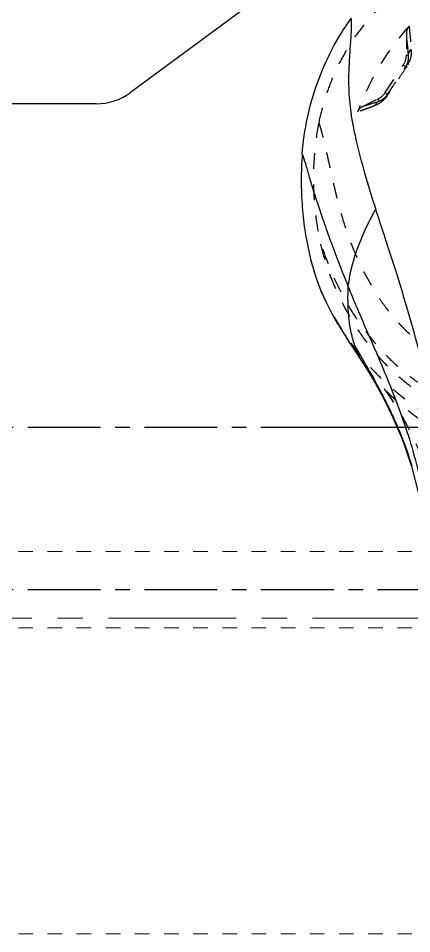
# Model space of a CAD drawing. Header units: millimetres. Extents: x 4 to 4769, y -754 to 1427.
# Drawn here: x 798.4 to 839.5, y 178.9 to 274.7 of the extents above; entities that cross this region are included whole.
import ezdxf

# ---------------------------------------------------------------- set-up
doc = ezdxf.new("R2010")
doc.units = ezdxf.units.MM
doc.header["$LTSCALE"] = 16.335
doc.linetypes.add('CENTER', pattern=[0.6, 0.375, -0.075, 0.075, -0.075])
doc.linetypes.add('HIDDEN', pattern=[0.2, 0.1, -0.1])
doc.layers.get('0').update_dxf_attribs({"linetype": 'CONTINUOUS'})
doc.layers.add('cool', color=153, linetype='HIDDEN', lineweight=9)
doc.layers.add('moldbase', color=7, linetype='CONTINUOUS', lineweight=20)
doc.layers.add('DEFAULT_2', color=8, linetype='HIDDEN')

# ---------------------------------------------------------------- blocks, each defined once
blk = doc.blocks.new('89')
at = {"color": 1, "linetype": 'CENTER', "ltscale": 1.243955}
blk.add_line((787.157, 214.885), (1017.157, 214.885), dxfattribs=at)
at = {"layer": 'cool', "ltscale": 0.932966}
for p, q in [((798.367, 218.885), (1005.947, 218.885)), ((798.367, 210.885), (1005.947, 210.885)), ((798.367, 178.885), (1005.947, 178.885))]:
    blk.add_line(p, q, dxfattribs=at)

msp = doc.modelspace()

# ---------------------------------------------------------------- linework, layer by layer
for p, q in [((826.707, 279.185), (810.082, 266.892)), ((806.514, 265.716), (787.157, 265.716))]:
    msp.add_line(p, q)
at = {"color": 1, "linetype": 'CENTER', "ltscale": 1.243955}
msp.add_line((787.157, 231.885), (1017.157, 231.885), dxfattribs=at)
at = {"color": 7, "linetype": 'Continuous'}
for points in [[(828.92, 249.474), (829.143, 248.639), (829.504, 247.469), (830.001, 246.133), (830.529, 244.949), (830.985, 244.053), (831.344, 243.402), (831.564, 243.023), (831.709, 242.779), (831.827, 242.584), (831.977, 242.336), (832.194, 241.986), (832.514, 241.474), (832.928, 240.826), (833.438, 240.04), (834.515, 238.404)], [(834.516, 238.403), (834.977, 237.671), (835.687, 236.457), (836.561, 234.85), (837.531, 232.887), (838.535, 230.546), (839.475, 227.82), (840.267, 224.677)]]:
    msp.add_lwpolyline(points, dxfattribs=at)
msp.add_arc((806.514, 271.716), 6, 270, 306.48066)
msp.add_arc((674.24, 146.644), 184.842, 29.81168, 30.50753, dxfattribs=at)
for points, knots in [([(828.044, 260.469), (828.14, 261.739), (828.508, 264.268), (829.554, 267.954), (831.084, 271.468), (832.434, 273.641), (833.19, 274.666)], [0, 0, 0, 0, 0.250004, 0.50001, 0.750019, 1, 1, 1, 1]), ([(835.731, 254.714), (835.337, 255.957), (834.616, 258.313), (833.855, 261.203), (833.396, 263.324), (833.077, 265.174), (832.929, 266.911), (832.92, 268.522), (832.963, 269.91), (833.06, 271.466), (833.173, 272.911), (833.218, 273.949), (833.208, 274.432), (833.189, 274.664)], [0, 0, 0, 0, 0.192649, 0.364013, 0.441438, 0.513309, 0.641302, 0.698386, 0.751394, 0.846442, 0.92871, 0.965608, 1, 1, 1, 1]), ([(828.044, 260.469), (827.975, 259.549), (827.908, 257.702), (828.007, 254.933), (828.325, 252.18), (828.694, 250.369), (828.92, 249.474)], [0, 0, 0, 0, 0.250009, 0.500013, 0.750014, 1, 1, 1, 1]), ([(828.044, 260.468), (828.166, 260.135), (828.4, 259.386), (828.747, 258.17), (829.152, 256.79), (829.641, 255.254), (830.227, 253.516), (830.945, 251.51), (831.818, 249.185), (832.469, 247.527), (832.824, 246.64)], [0, 0, 0, 0, 0.072748, 0.160669, 0.259238, 0.367526, 0.490945, 0.635072, 0.804137, 1, 1, 1, 1]), ([(835.731, 254.714), (835.366, 254.071), (834.684, 252.769), (833.558, 250.123), (832.999, 248.036), (832.824, 246.64)], [0, 0, 0, 0, 0.257068, 0.510579, 1, 1, 1, 1]), ([(843.127, 224.017), (842.987, 225.471), (842.697, 228.358), (842.054, 232.626), (841.1, 236.74), (840.056, 240.702), (838.978, 244.496), (837.882, 248.095), (836.782, 251.474), (836.067, 253.656), (835.731, 254.714)], [0, 0, 0, 0, 0.138436, 0.27498, 0.408637, 0.538389, 0.663283, 0.782371, 0.894814, 1, 1, 1, 1]), ([(832.824, 246.64), (832.773, 245.595), (832.781, 244.024), (833.065, 241.965), (833.325, 240.963), (833.492, 240.479)], [0, 0, 0, 0, 0.503643, 0.75318, 1, 1, 1, 1]), ([(832.824, 246.64), (833.135, 245.863), (833.812, 244.245), (834.904, 241.729), (836.082, 239.014), (837.285, 236.108), (838.464, 233.034), (839.535, 229.795), (840.404, 226.374), (840.843, 224.024), (841.034, 222.821)], [0, 0, 0, 0, 0.099372, 0.208128, 0.32565, 0.450673, 0.581405, 0.716374, 0.855381, 1, 1, 1, 1]), ([(833.492, 240.479), (833.618, 240.114), (833.915, 239.398), (834.303, 238.727), (834.515, 238.404)], [0, 0, 0, 0, 0.499698, 1, 1, 1, 1]), ([(834.62, 238.538), (835.04, 237.803), (835.677, 236.664), (836.511, 235.088), (837.153, 233.802), (837.788, 232.437), (838.625, 230.467), (839.168, 228.917), (839.484, 227.848)], [0, 0, 0, 0, 0.215832, 0.332321, 0.454463, 0.582269, 0.71577, 1, 1, 1, 1])]:
    msp.add_open_spline(points, degree=3, knots=knots, dxfattribs=at)
at = {"layer": 'DEFAULT_2', "color": 8, "linetype": 'HIDDEN'}
for p, q in [((838.929, 273.104), (838.929, 270.854)), ((838.929, 270.854), (839.147, 270.768)), ((836.719, 266.906), (838.596, 269.746)), ((838.89, 269.631), (838.596, 269.746)), ((836.719, 266.906), (836.923, 266.647)), ((834.351, 265.441), (835.924, 266.209)), ((836.074, 266.018), (835.924, 266.209))]:
    msp.add_line(p, q, dxfattribs=at)
at = {"layer": 'DEFAULT_2', "color": 1, "linetype": 'CENTER', "ltscale": 0.331089}
msp.add_line((827.908, 231.885), (881.406, 231.885), dxfattribs=at)
at = {"layer": 'DEFAULT_2', "color": 8, "linetype": 'HIDDEN'}
for centre, radius, start, end in [((678.321, 373.355), 191.157, 326.06717, 327.13844), ((825.341, 295.213), 31.105, 286.83834, 290.18604)]:
    msp.add_arc(centre, radius, start, end, dxfattribs=at)
for centre, major_axis, ratio, start_param, end_param in [((836.918, 270.854), (1.927, -0.575), 0.999332, -0.293908, 0.289837), ((835.041, 268.016), (1.332, -1.507), 0.999346, -0.269854, 0.262372)]:
    msp.add_ellipse(centre, major_axis=major_axis, ratio=ratio, start_param=start_param, end_param=end_param, dxfattribs=at)
for points, knots in [([(854.657, 283.332), (853.233, 283.332), (851.092, 283.106), (848.316, 282.455), (846.274, 281.811), (844.28, 281.036), (842.335, 280.143), (840.456, 279.117), (838.663, 277.948), (836.978, 276.625), (835.439, 275.135), (834.067, 273.49), (832.862, 271.72), (831.827, 269.845), (830.96, 267.887), (830.266, 265.862), (829.918, 264.477), (829.775, 263.779)], [0, 0, 0, 0, 0.124873, 0.187385, 0.249898, 0.312413, 0.374927, 0.43744, 0.49995, 0.562455, 0.624956, 0.68746, 0.749965, 0.812473, 0.874982, 0.937491, 1, 1, 1, 1]), ([(839.211, 273.829), (838.016, 272.553), (836.452, 270.41), (834.82, 267.311), (834.14, 265.694), (833.833, 264.874)], [0, 0, 0, 0, 0.499614, 0.749825, 1, 1, 1, 1]), ([(839.211, 273.829), (839.121, 273.733), (838.977, 273.503), (838.929, 273.236), (838.929, 273.104)], [0, 0, 0, 0, 0.499903, 1, 1, 1, 1]), ([(839.147, 270.768), (839.131, 270.991), (839.068, 271.771), (838.993, 272.549), (838.929, 273.104)], [0, 0, 0, 0, 0.285852, 1, 1, 1, 1]), ([(839.211, 273.829), (839.251, 273.463), (839.335, 272.654), (839.402, 271.843), (839.437, 271.4)], [0, 0, 0, 0, 0.45289, 1, 1, 1, 1]), ([(839.437, 271.4), (839.455, 271.162), (839.427, 270.552), (839.194, 269.971), (838.993, 269.665)], [0, 0, 0, 0, 0.393913, 1, 1, 1, 1]), ([(839.147, 270.768), (839.149, 270.885), (839.205, 271.123), (839.349, 271.318), (839.437, 271.4)], [0, 0, 0, 0, 0.492232, 1, 1, 1, 1]), ([(838.89, 269.631), (838.965, 269.748), (839.07, 269.968), (839.161, 270.355), (839.165, 270.615), (839.147, 270.768)], [0, 0, 0, 0, 0.350536, 0.61016, 1, 1, 1, 1]), ([(838.993, 269.665), (838.825, 269.408), (838.484, 268.891), (837.97, 268.113), (837.45, 267.337), (837.102, 266.822), (836.93, 266.565)], [0, 0, 0, 0, 0.247444, 0.498978, 0.751041, 1, 1, 1, 1]), ([(838.89, 269.631), (838.895, 269.636), (838.924, 269.66), (838.963, 269.665), (838.993, 269.665)], [0, 0, 0, 0, 0.202507, 1, 1, 1, 1]), ([(836.93, 266.565), (836.868, 266.471), (836.741, 266.308), (836.496, 266.052), (836.218, 265.829), (835.912, 265.646), (835.721, 265.561), (835.633, 265.525)], [0, 0, 0, 0, 0.199842, 0.367052, 0.628334, 0.831334, 1, 1, 1, 1]), ([(836.074, 266.018), (836.199, 266.057), (836.405, 266.15), (836.695, 266.362), (836.847, 266.535), (836.923, 266.647)], [0, 0, 0, 0, 0.36476, 0.622432, 1, 1, 1, 1]), ([(836.923, 266.647), (836.921, 266.642), (836.913, 266.614), (836.922, 266.585), (836.93, 266.565)], [0, 0, 0, 0, 0.204206, 1, 1, 1, 1]), ([(835.633, 265.525), (835.458, 265.457), (835.13, 265.328), (834.659, 265.156), (834.234, 265.006), (833.963, 264.915), (833.833, 264.874)], [0, 0, 0, 0, 0.294017, 0.552762, 0.78583, 1, 1, 1, 1]), ([(834.351, 265.441), (834.234, 265.384), (834.019, 265.225), (833.878, 264.996), (833.833, 264.874)], [0, 0, 0, 0, 0.50007, 1, 1, 1, 1]), ([(836.074, 266.018), (835.975, 265.968), (835.793, 265.827), (835.674, 265.631), (835.633, 265.525)], [0, 0, 0, 0, 0.495379, 1, 1, 1, 1]), ([(829.775, 263.779), (829.576, 262.806), (829.296, 260.834), (829.172, 257.853), (829.311, 254.873), (829.589, 252.901), (829.79, 251.928)], [0, 0, 0, 0, 0.249981, 0.499997, 0.750015, 1, 1, 1, 1]), ([(829.776, 263.779), (829.919, 263.303), (830.123, 262.577), (830.363, 261.59), (830.539, 260.825), (830.716, 260.046), (830.892, 259.248), (831.067, 258.43), (831.253, 257.597), (831.452, 256.748), (831.656, 255.881), (831.884, 254.999), (832.135, 254.102), (832.408, 253.188), (832.718, 252.26), (833.062, 251.318), (833.442, 250.362), (833.869, 249.396), (834.501, 248.072), (835.224, 246.746), (836.048, 245.427), (836.628, 244.596), (837.135, 243.935), (837.541, 243.435), (837.974, 242.938), (838.435, 242.447), (838.923, 241.956), (839.447, 241.475), (840.008, 241.004), (840.603, 240.54), (841.24, 240.092), (841.919, 239.663), (842.51, 239.315), (843.002, 239.048), (843.386, 238.854), (843.778, 238.666), (844.177, 238.478), (844.585, 238.295), (845.003, 238.122), (845.429, 237.956), (845.862, 237.791), (846.302, 237.632), (846.75, 237.482), (847.204, 237.337), (847.819, 237.148), (848.599, 236.926), (849.547, 236.678), (850.183, 236.517), (850.502, 236.439)], [0, 0, 0, 0, 0.040267, 0.061106, 0.082332, 0.103832, 0.125889, 0.148588, 0.171601, 0.195068, 0.219251, 0.243831, 0.268919, 0.294764, 0.321138, 0.348206, 0.376025, 0.404501, 0.433815, 0.49486, 0.526808, 0.559889, 0.57691, 0.594319, 0.612101, 0.630288, 0.648981, 0.668162, 0.687902, 0.7083, 0.729329, 0.751016, 0.773406, 0.784847, 0.796441, 0.808198, 0.820123, 0.832201, 0.844423, 0.856792, 0.869306, 0.881951, 0.894718, 0.907601, 0.920589, 0.946827, 0.973329, 1, 1, 1, 1]), ([(854.657, 230.972), (853.923, 230.972), (852.455, 231.051), (850.275, 231.381), (848.134, 231.905), (846.044, 232.606), (844.009, 233.45), (842.031, 234.421), (840.14, 235.555), (838.383, 236.889), (836.78, 238.404), (835.322, 240.057), (834.009, 241.827), (832.458, 244.322), (830.902, 247.66), (830.085, 250.492), (829.79, 251.928)], [0, 0, 0, 0, 0.062506, 0.125015, 0.187527, 0.250042, 0.312558, 0.375075, 0.437583, 0.500086, 0.562593, 0.625105, 0.687618, 0.750132, 0.875064, 1, 1, 1, 1]), ([(846.488, 233.426), (846.044, 233.584), (845.183, 233.915), (843.564, 234.608), (842.061, 235.361), (840.696, 236.183), (839.517, 236.987), (838.226, 238.026), (836.88, 239.316), (835.72, 240.593), (834.71, 241.853), (833.564, 243.46), (832.383, 245.414), (830.96, 248.328), (830.184, 250.514), (829.79, 251.926)], [0, 0, 0, 0, 0.054385, 0.106452, 0.203473, 0.248206, 0.290412, 0.368221, 0.439345, 0.505436, 0.567377, 0.625742, 0.733333, 0.83066, 1, 1, 1, 1]), ([(828.92, 249.474), (829.01, 249.121), (829.202, 248.416), (829.642, 247.024), (830.317, 245.326), (831.344, 243.389), (832.506, 241.532), (833.793, 239.759), (835.204, 238.082), (836.742, 236.52), (838.962, 234.622), (842.029, 232.617), (845.372, 231.124), (848.159, 230.251), (851.006, 229.603), (853.199, 229.395), (854.657, 229.395)], [0, 0, 0, 0, 0.031267, 0.062534, 0.125046, 0.187563, 0.250084, 0.312607, 0.37513, 0.43765, 0.50017, 0.625103, 0.750051, 0.812573, 0.875093, 1, 1, 1, 1]), ([(834.516, 238.404), (834.832, 237.922), (835.529, 237.028), (836.296, 236.198), (836.684, 235.805)], [0, 0, 0, 0, 0.51069, 1, 1, 1, 1]), ([(836.684, 235.805), (837.293, 235.187), (838.559, 234.026), (840.593, 232.484), (842.733, 231.17), (844.981, 230.116), (847.314, 229.311), (849.713, 228.731), (852.164, 228.352), (853.823, 228.251), (854.657, 228.251)], [0, 0, 0, 0, 0.129989, 0.257093, 0.382057, 0.505639, 0.628512, 0.751444, 0.875027, 1, 1, 1, 1]), ([(836.684, 235.805), (837.255, 235.004), (838.109, 233.68), (839.194, 231.731), (840.045, 229.951), (840.84, 227.924), (841.387, 226.056), (841.739, 224.434), (842.051, 222.685), (842.227, 221.344), (842.329, 220.438)], [0, 0, 0, 0, 0.177969, 0.284811, 0.403603, 0.534686, 0.678492, 0.755339, 0.834964, 1, 1, 1, 1])]:
    msp.add_open_spline(points, degree=3, knots=knots, dxfattribs=at)
at = {"layer": 'moldbase', "color": 1, "linetype": 'CENTER', "ltscale": 2.176921}
msp.add_line((1077.157, 211.885), (727.157, 211.885), dxfattribs=at)

# ---------------------------------------------------------------- block references
msp.add_blockref('89', (0, 0))

doc.saveas('drawing.dxf')
